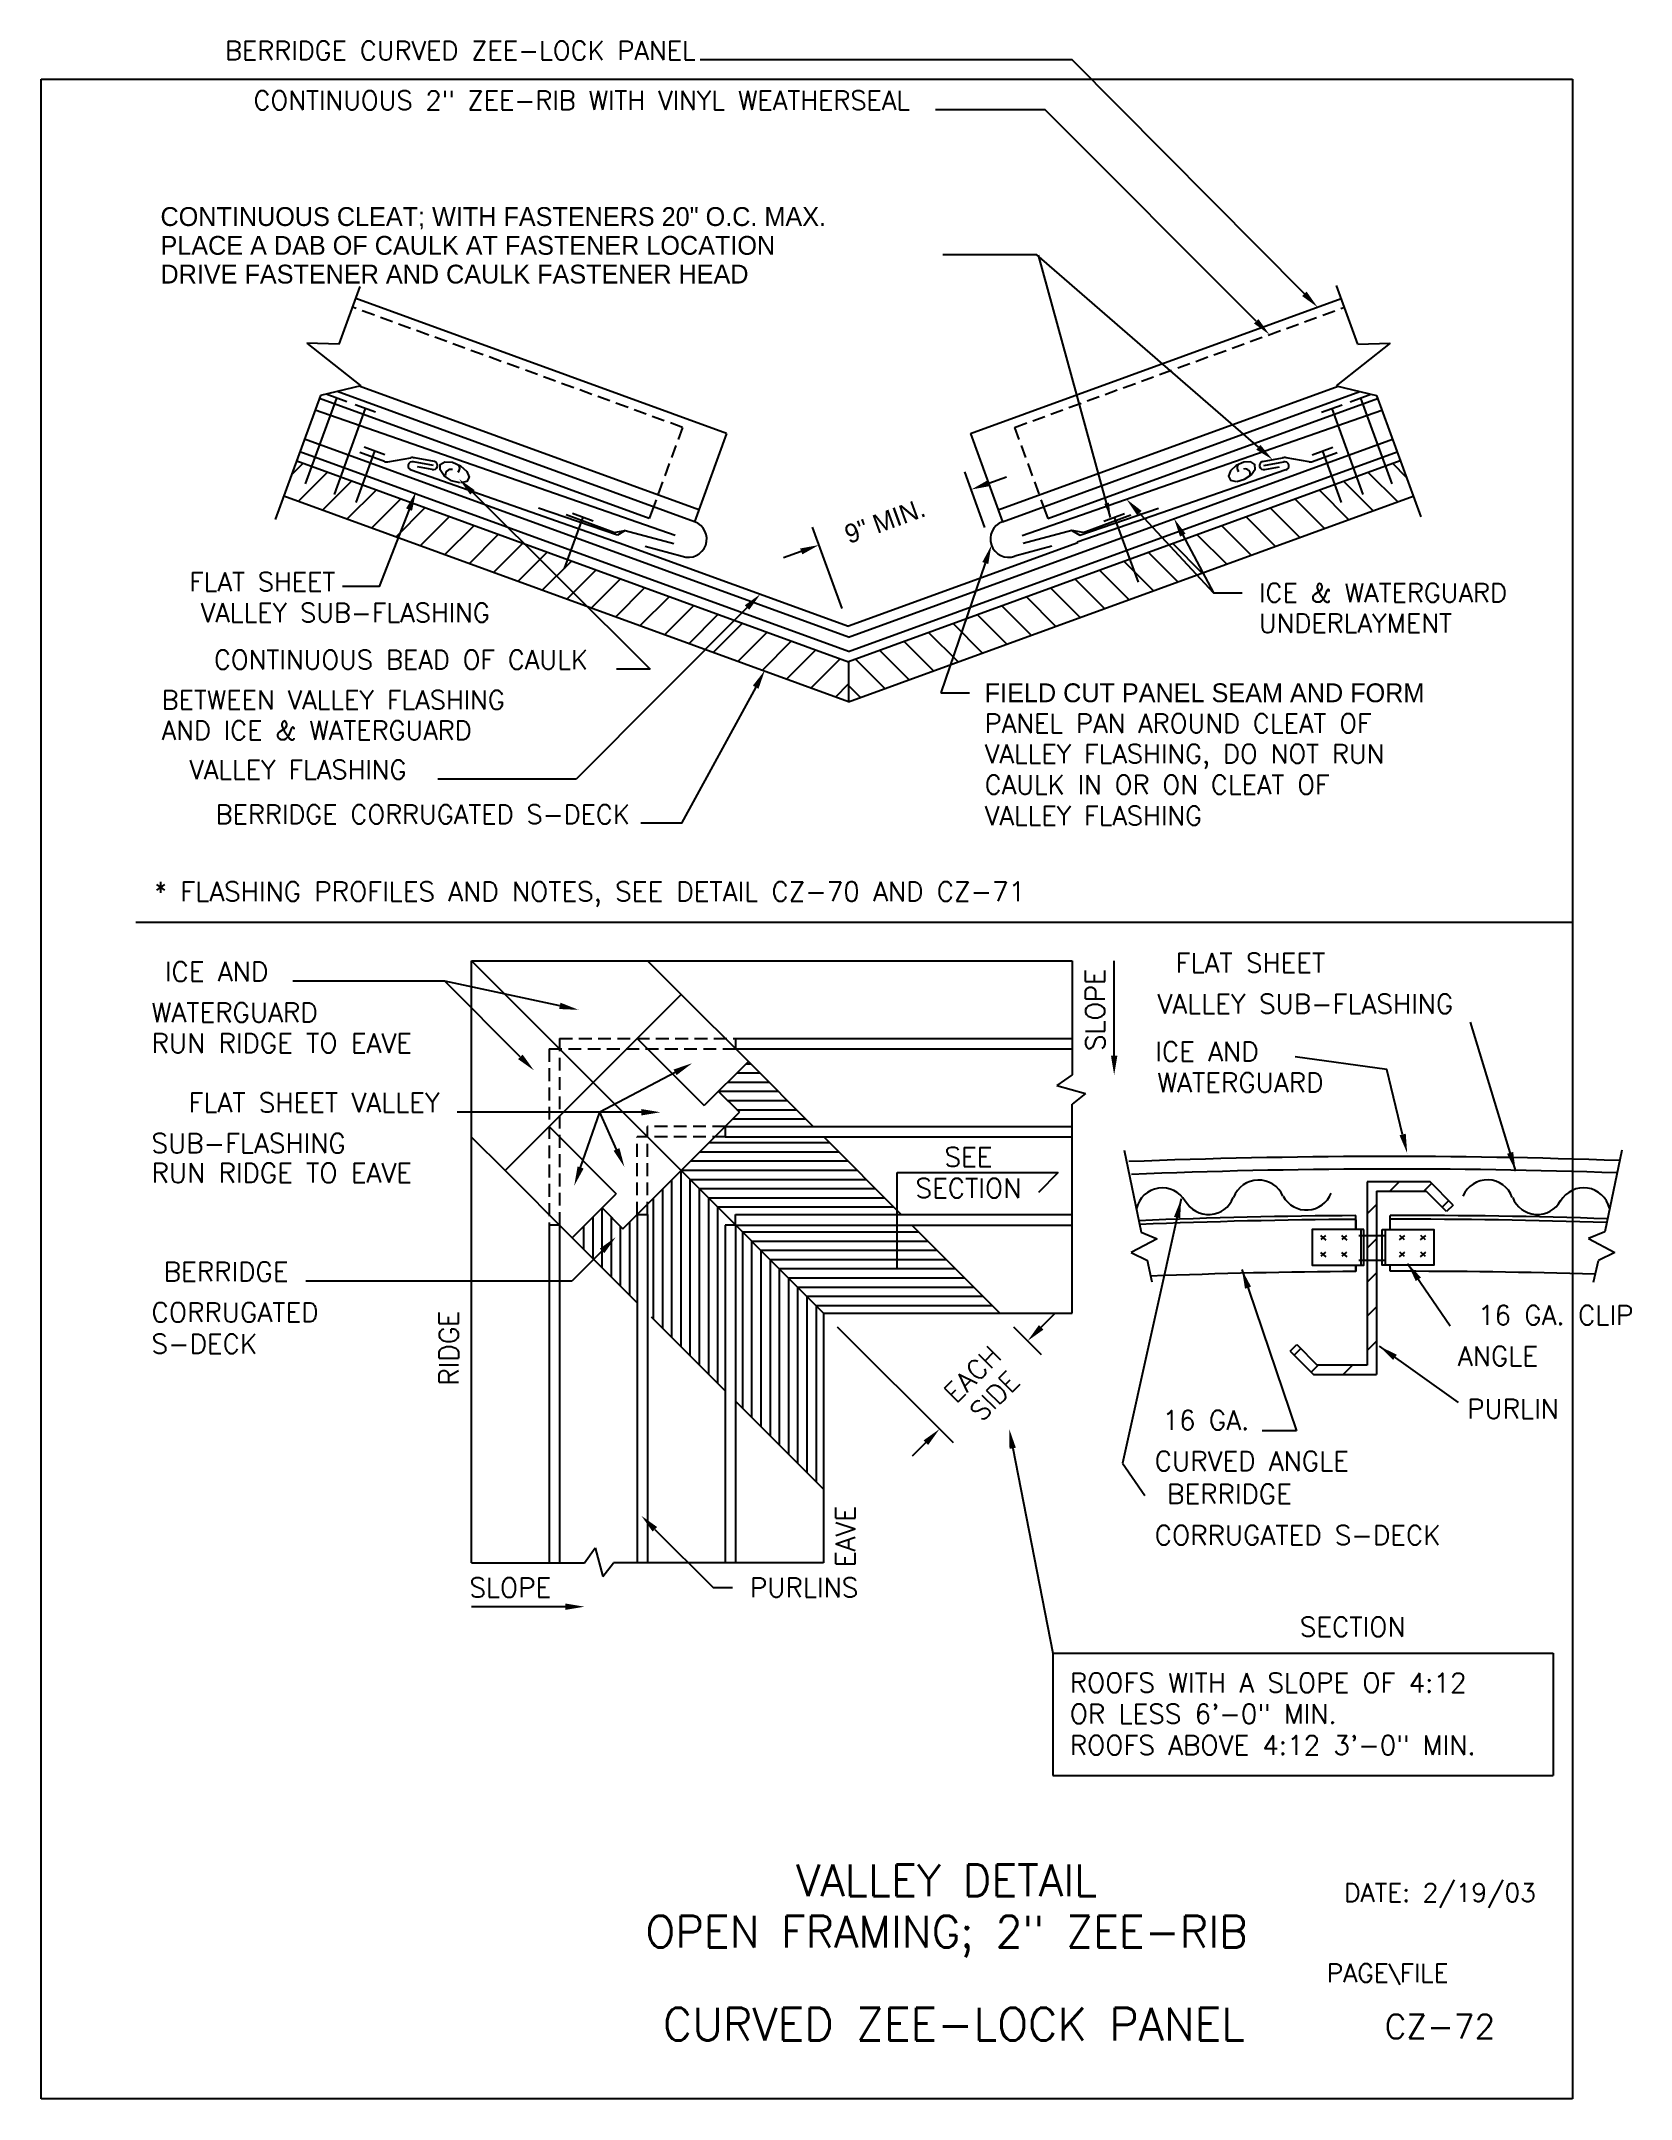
# Model space of a CAD drawing. Extents: x 0 to 39.2, y 0 to 50.7.
import ezdxf
from ezdxf.enums import TextEntityAlignment as Align

# ---------------------------------------------------------------- set-up
doc = ezdxf.new("R2010")
doc.units = 0
doc.header["$LTSCALE"] = 0.633317
doc.header["$MEASUREMENT"] = 0
doc.linetypes.add('HIDDENX2', pattern=[0.75, 0.5, -0.25])
doc.layers.get('0').update_dxf_attribs({"linetype": 'CONTINUOUS'})
for name, color, linetype in [('BORDER', 7, 'CONTINUOUS'), ('CMP-FLSH', 7, 'CONTINUOUS'), ('DIM-TXT', 7, 'CONTINUOUS'), ('STRCTR', 7, 'CONTINUOUS')]:
    doc.layers.add(name, color=color, linetype=linetype)
doc.styles.add('ROMANS', font='romans', dxfattribs={"height": 0.475})
doc.dimstyles.get("Standard").update_dxf_attribs({"dimtxt": 0.18, "dimasz": 0.18, "dimexe": 0.18, "dimexo": 0.0625, "dimgap": 0.09, "dimtad": 0, "dimtih": 1, "dimtoh": 1, "dimdec": 4, "dimzin": 0, "dimtxsty": 'ROMANS', "dimcen": 0.09, "dimazin": 3, "dimtfac": 1, "dimtdec": 4, "dimtofl": 0, "dimtmove": 0, "dimatfit": 3, "dimtolj": 1, "dimtzin": 0})

# ---------------------------------------------------------------- blocks, each defined once
blk = doc.blocks.new('*X0')
at = {"color": 0, "linetype": 'CONTINUOUS'}
for p, q in [((32.426, 22.349), (32.654, 22.578)), ((33.265, 22.349), (33.454, 22.538)), ((31.865, 21.789), (32.094, 22.018)), ((33.712, 21.957), (33.874, 22.118)), ((31.865, 20.949), (32.094, 21.178)), ((31.865, 20.109), (32.094, 20.338)), ((31.865, 19.27), (32.094, 19.499)), ((30.07, 18.314), (30.232, 18.476)), ((31.865, 18.43), (32.094, 18.659)), ((30.49, 17.894), (30.663, 18.068)), ((31.274, 17.839), (31.503, 18.068))]:
    blk.add_line(p, q, dxfattribs=at)
blk = doc.blocks.new('*X6')
at = {"color": 0, "linetype": 'CONTINUOUS'}
for p, q in [((8.162, 16.117), (8.387, 16.342)), ((8.288, 15.58), (8.873, 16.165)), ((8.774, 15.403), (9.359, 15.988)), ((9.26, 15.226), (9.845, 15.811)), ((9.746, 15.049), (10.331, 15.634)), ((10.232, 14.872), (10.817, 15.457)), ((10.718, 14.695), (11.303, 15.28)), ((11.204, 14.518), (11.789, 15.104)), ((11.69, 14.341), (12.275, 14.927)), ((12.176, 14.165), (12.761, 14.75)), ((12.662, 13.988), (13.247, 14.573)), ((13.148, 13.811), (13.733, 14.396)), ((13.634, 13.634), (14.219, 14.219)), ((14.12, 13.457), (14.705, 14.042)), ((14.606, 13.28), (15.191, 13.865)), ((15.092, 13.103), (15.677, 13.688)), ((15.578, 12.926), (16.163, 13.511)), ((16.064, 12.749), (16.649, 13.335)), ((16.55, 12.573), (17.135, 13.158)), ((17.036, 12.396), (17.621, 12.981)), ((17.522, 12.219), (18.107, 12.804)), ((18.008, 12.042), (18.593, 12.627)), ((18.494, 11.865), (19.079, 12.45)), ((18.98, 11.688), (19.242, 11.95))]:
    blk.add_line(p, q, dxfattribs=at)
blk = doc.blocks.new('*X7')
at = {"color": 0, "linetype": 'CONTINUOUS'}
for p, q in [((29.685, 15.393), (29.1, 15.978)), ((30.171, 15.57), (29.586, 16.155)), ((30.343, 16.061), (30.072, 16.332)), ((28.713, 15.04), (28.128, 15.625)), ((29.199, 15.216), (28.614, 15.802)), ((27.741, 14.686), (27.155, 15.271)), ((28.227, 14.863), (27.642, 15.448)), ((26.283, 14.155), (25.697, 14.74)), ((26.769, 14.332), (26.183, 14.917)), ((27.255, 14.509), (26.669, 15.094)), ((25.311, 13.801), (24.725, 14.386)), ((25.797, 13.978), (25.211, 14.563)), ((24.339, 13.447), (23.753, 14.033)), ((24.825, 13.624), (24.239, 14.21)), ((23.366, 13.094), (22.781, 13.679)), ((23.853, 13.271), (23.267, 13.856)), ((21.908, 12.563), (21.323, 13.148)), ((22.394, 12.74), (21.809, 13.325)), ((22.88, 12.917), (22.295, 13.502)), ((20.936, 12.209), (20.351, 12.794)), ((21.422, 12.386), (20.837, 12.971)), ((19.964, 11.855), (19.379, 12.441)), ((20.45, 12.032), (19.865, 12.617)), ((19.478, 11.679), (19.242, 11.915))]:
    blk.add_line(p, q, dxfattribs=at)

msp = doc.modelspace()

# ---------------------------------------------------------------- linework, layer by layer
at = {"color": 5, "linetype": 'CONTINUOUS'}
for p, q in [((0, 0), (0, 49.733)), ((0, 49.733), (37.715, 49.733)), ((37.715, 49.733), (37.715, 0)), ((37.715, 0), (0, 0))]:
    msp.add_line(p, q, dxfattribs=at)
at = {"color": 1}
for p, q in [((14.191, 38.499), (12.249, 39.17)), ((25.577, 38.499), (27.519, 39.17)), ((14.387, 38.619), (14.191, 38.499)), ((25.38, 38.619), (25.577, 38.499))]:
    msp.add_line(p, q, dxfattribs=at)
at = {"layer": 'BORDER', "color": 5, "linetype": 'CONTINUOUS'}
msp.add_line((2.332, 28.97), (37.715, 28.97), dxfattribs=at)
at = {"layer": 'CMP-FLSH', "color": 9, "linetype": 'HIDDENX2'}
for p, q in [((15.794, 41.156), (7.67, 44.112)), ((23.974, 41.156), (32.098, 44.112)), ((15.794, 41.156), (15.082, 39.2)), ((23.974, 41.156), (24.686, 39.2))]:
    msp.add_line(p, q, dxfattribs=at)
at = {"layer": 'CMP-FLSH', "color": 1, "linetype": 'CONTINUOUS'}
for p, q in [((16.881, 41.002), (7.748, 44.326)), ((22.887, 41.002), (32.02, 44.326)), ((16.197, 39.123), (7.829, 42.169)), ((23.571, 39.123), (31.939, 42.169)), ((14.976, 38.909), (6.852, 41.866)), ((16.091, 38.833), (7.288, 42.037)), ((23.677, 38.833), (32.48, 42.037)), ((24.792, 38.909), (32.915, 41.866)), ((19.884, 35.636), (6.375, 40.553)), ((8.459, 40.316), (7.85, 40.538)), ((16.881, 41.002), (16.091, 38.833)), ((19.884, 35.636), (33.393, 40.553)), ((22.887, 41.002), (23.677, 38.833)), ((31.309, 40.316), (31.918, 40.538)), ((8.539, 40.309), (9.105, 40.408)), ((9.114, 40.107), (14.238, 38.314)), ((9.659, 40.218), (9.167, 40.305)), ((9.685, 40.317), (9.194, 40.404)), ((9.632, 40.119), (9.266, 40.183)), ((30.654, 40.107), (25.514, 38.325)), ((30.083, 40.317), (30.574, 40.404)), ((30.109, 40.218), (30.601, 40.305)), ((30.136, 40.119), (30.502, 40.183)), ((31.229, 40.309), (30.663, 40.408)), ((15.082, 39.2), (14.976, 38.909)), ((24.686, 39.2), (24.792, 38.909)), ((14.104, 38.57), (12.934, 39.001)), ((14.104, 38.57), (14.387, 38.619)), ((14.387, 38.619), (15.583, 38.299)), ((14.387, 38.619), (15.583, 38.299)), ((25.38, 38.619), (24.185, 38.299)), ((25.664, 38.57), (25.38, 38.619)), ((25.664, 38.57), (26.834, 39.001)), ((14.238, 38.314), (19.884, 36.259)), ((14.875, 38.228), (15.791, 37.983)), ((25.53, 38.314), (19.884, 36.259)), ((24.893, 38.228), (23.977, 37.983))]:
    msp.add_line(p, q, dxfattribs=at)
at = {"layer": 'CMP-FLSH', "color": 6, "linetype": 'CONTINUOUS'}
for p, q in [((7.271, 41.878), (6.501, 39.762)), ((15.611, 38.489), (6.747, 41.575)), ((7.526, 41.786), (7.017, 41.971)), ((7.984, 41.619), (7.214, 39.503)), ((8.238, 41.526), (7.73, 41.711)), ((24.157, 38.489), (33.021, 41.575)), ((31.529, 41.526), (32.038, 41.711)), ((31.784, 41.619), (32.554, 39.503)), ((32.242, 41.786), (32.751, 41.971)), ((32.497, 41.878), (33.267, 39.762)), ((19.884, 35.993), (6.489, 40.868)), ((8.208, 40.572), (7.748, 39.309)), ((8.462, 40.48), (7.953, 40.665)), ((19.884, 35.993), (33.279, 40.868)), ((31.306, 40.48), (31.815, 40.665)), ((31.56, 40.572), (32.02, 39.309)), ((13.598, 38.848), (13.09, 39.033)), ((13.598, 38.848), (13.09, 39.033)), ((26.17, 38.848), (26.678, 39.033)), ((13.344, 38.941), (12.884, 37.677)), ((26.424, 38.941), (27.019, 37.348)), ((13.594, 25.025), (10.599, 28.02)), ((15.763, 27.194), (14.937, 28.02)), ((11.425, 22.856), (15.763, 27.194)), ((11.425, 22.856), (10.599, 23.682))]:
    msp.add_line(p, q, dxfattribs=at)
at = {"layer": 'CMP-FLSH', "color": 3, "linetype": 'CONTINUOUS'}
for p, q in [((23.245, 38.69), (22.746, 40.06)), ((23.341, 39.782), (23.777, 39.941)), ((19.725, 36.695), (18.997, 38.695)), ((18.72, 38.1), (18.284, 37.942)), ((17.417, 25.54), (15.763, 27.194)), ((14.679, 26.109), (16.333, 24.455)), ((17.417, 25.54), (16.333, 24.455)), ((17.365, 25.488), (17.469, 25.488)), ((15.764, 22.855), (13.594, 25.025)), ((16.912, 25.035), (17.922, 25.035)), ((17.138, 25.261), (17.696, 25.261)), ((16.682, 24.805), (17.196, 24.291)), ((16.685, 24.808), (18.149, 24.808)), ((16.905, 24.582), (18.375, 24.582)), ((17.132, 24.355), (18.602, 24.355)), ((12.51, 23.94), (14.163, 22.286)), ((14.328, 21.423), (17.196, 24.291)), ((17.034, 24.129), (18.829, 24.129)), ((16.225, 23.32), (19.637, 23.32)), ((16.452, 23.546), (19.411, 23.546)), ((13.079, 21.202), (11.425, 22.856)), ((15.752, 22.867), (20.09, 22.867)), ((15.752, 22.867), (15.752, 18.528)), ((15.999, 23.093), (19.864, 23.093)), ((15.299, 22.394), (15.299, 18.982)), ((15.526, 22.62), (15.526, 18.755)), ((15.979, 22.64), (20.317, 22.64)), ((15.979, 22.64), (15.979, 18.302)), ((16.205, 22.414), (20.544, 22.414)), ((16.205, 22.414), (16.205, 18.075)), ((13.079, 21.202), (14.163, 22.286)), ((13.811, 21.934), (13.811, 20.47)), ((13.814, 21.937), (14.328, 21.423)), ((15.073, 22.167), (15.073, 19.208)), ((16.432, 22.187), (20.77, 22.187)), ((16.432, 22.187), (16.432, 17.849)), ((16.659, 21.96), (20.997, 21.96)), ((16.659, 21.96), (16.659, 17.622)), ((13.358, 21.481), (13.358, 20.923)), ((13.584, 21.707), (13.584, 20.697)), ((14.037, 21.714), (14.037, 20.243)), ((14.264, 21.487), (14.264, 20.017)), ((14.49, 21.585), (14.49, 19.79)), ((17.272, 21.347), (21.61, 21.347)), ((17.272, 21.347), (17.272, 17.009)), ((32.377, 21.402), (32.377, 21.748)), ((32.377, 21.644), (32.377, 21.402)), ((32.5, 21.402), (32.5, 20.53)), ((33.1, 21.405), (33.1, 20.533)), ((33.225, 21.405), (33.225, 21.752)), ((17.498, 21.121), (21.836, 21.121)), ((17.498, 21.121), (17.498, 16.783)), ((17.725, 20.894), (22.063, 20.894)), ((17.725, 20.894), (17.725, 16.556)), ((31.51, 21.255), (31.639, 21.144)), ((31.51, 20.843), (31.639, 20.733)), ((31.633, 21.261), (31.516, 21.157)), ((31.633, 20.85), (31.516, 20.745)), ((32.026, 21.255), (32.156, 21.144)), ((32.026, 20.843), (32.156, 20.733)), ((32.149, 21.261), (32.033, 21.157)), ((32.149, 20.85), (32.033, 20.745)), ((32.451, 21.255), (33.096, 21.255)), ((33.573, 21.258), (33.444, 21.147)), ((33.573, 20.846), (33.444, 20.736)), ((33.451, 21.264), (33.567, 21.159)), ((33.451, 20.852), (33.567, 20.748)), ((34.09, 21.258), (33.961, 21.147)), ((34.09, 20.846), (33.961, 20.736)), ((33.967, 21.264), (34.084, 21.159)), ((33.967, 20.852), (34.084, 20.748)), ((17.951, 20.668), (22.289, 20.668)), ((17.951, 20.668), (17.951, 16.329)), ((18.178, 20.441), (22.516, 20.441)), ((18.178, 20.441), (18.178, 16.103)), ((32.377, 20.373), (32.377, 20.527)), ((32.377, 20.527), (32.377, 20.373)), ((32.451, 20.647), (33.096, 20.647)), ((33.225, 20.376), (33.225, 20.529)), ((18.404, 20.215), (22.743, 20.215)), ((18.404, 20.215), (18.404, 15.876)), ((18.631, 19.988), (22.969, 19.988)), ((18.631, 19.988), (18.631, 15.65)), ((18.858, 19.761), (23.196, 19.761)), ((18.858, 19.761), (18.858, 15.423)), ((19.084, 19.535), (23.422, 19.535)), ((19.084, 19.535), (19.084, 15.197))]:
    msp.add_line(p, q, dxfattribs=at)
at = {"layer": 'CMP-FLSH', "color": 6, "linetype": 'CONTINUOUS', "extrusion": (0, 0, -1), "flags": 128}
msp.add_lwpolyline([(-10.311, 39.787), (-10.11, 39.843), (-9.929, 39.963), (-9.825, 40.111), (-9.831, 40.24), (-9.944, 40.309), (-10.129, 40.298), (-10.33, 40.21), (-10.482, 40.072), (-10.539, 39.927), (-10.483, 39.821), (-10.331, 39.786)], dxfattribs=at)
at = {"layer": 'CMP-FLSH', "color": 6, "linetype": 'CONTINUOUS', "flags": 128}
msp.add_lwpolyline([(29.451, 39.826), (29.636, 39.877), (29.802, 39.988), (29.898, 40.124), (29.893, 40.242), (29.789, 40.306), (29.618, 40.296), (29.434, 40.214), (29.294, 40.088), (29.242, 39.955), (29.294, 39.857), (29.433, 39.825)], dxfattribs=at)
at = {"layer": 'CMP-FLSH', "color": 3, "linetype": 'CONTINUOUS'}
for points in [[(9.061, 39.13), (8.325, 37.236), (7.418, 37.236)], [(17.598, 34.758), (15.772, 31.408), (14.77, 31.408)], [(33.531, 23.745), (33.142, 25.341), (30.887, 25.657)]]:
    msp.add_lwpolyline(points, dxfattribs=at)
for points in [[(32.572, 21.402), (31.3, 21.402), (31.3, 20.527), (32.572, 20.527)], [(33.028, 21.405), (34.3, 21.405), (34.3, 20.529), (33.028, 20.529)]]:
    msp.add_lwpolyline(points, close=True, dxfattribs=at)
at = {"layer": 'CMP-FLSH', "color": 1, "linetype": 'CONTINUOUS'}
for centre, radius, start, end in [((8.512, 40.461), 0.155, 250, 279.8926), ((9.14, 40.206), 0.103, 75.0002, 255.0002), ((9.14, 40.206), 0.205, 75.0002, 99.8926), ((9.659, 40.218), 0.103, 255.0002, 75.0002), ((30.109, 40.218), 0.103, 104.9998, 284.9998), ((30.627, 40.206), 0.205, 80.1074, 104.9998), ((30.627, 40.206), 0.103, 284.9998, 104.9998), ((31.256, 40.461), 0.155, 260.1074, 290), ((15.941, 38.408), 0.451, 250.5274, 70.5274), ((23.827, 38.408), 0.451, 109.4726, 289.4726)]:
    msp.add_arc(centre, radius, start, end, dxfattribs=at)
at = {"layer": 'CMP-FLSH', "color": 6, "linetype": 'CONTINUOUS'}
for centre, radius, start, end in [((10.096, 39.976), 0.144, 75.3556, 197.7169), ((10.166, 40.155), 0.144, 315.0476, 32.4277), ((29.585, 40.164), 0.132, 147.5723, 224.9524), ((29.648, 40), 0.132, 342.2831, 104.6444)]:
    msp.add_arc(centre, radius, start, end, dxfattribs=at)
at = {"layer": 'CMP-FLSH', "color": 3, "linetype": 'CONTINUOUS'}
for centre, radius, start, end in [((33.187, -137.609), 160.812, 87.97376, 92.2797), ((33.358, -135.866), 158.76, 88.03065, 92.34963), ((27.612, 21.778), 0.652, 29.8658, 167.0836), ((29.982, 21.972), 0.652, 22.858, 160.0759), ((31.162, 22.537), 0.652, 208.5582, 338.8628), ((35.618, 21.975), 0.652, 19.9241, 157.142), ((37.988, 21.781), 0.652, 12.9164, 150.1342), ((28.751, 22.425), 0.652, 208.5582, 338.8628), ((36.849, 22.427), 0.652, 201.1372, 331.4418), ((33.462, -137.008), 158.76, 90.39154, 92.32086), ((33.462, -137.101), 158.76, 90.39154, 92.31388), ((33.462, -137.008), 158.76, 88.15375, 90.08529), ((33.462, -137.101), 158.76, 88.16074, 90.08529), ((33.462, -138.384), 158.76, 90.39154, 92.21278), ((33.462, -138.384), 158.76, 88.2618, 90.08529)]:
    msp.add_arc(centre, radius, start, end, dxfattribs=at)
for points in [[(8.987, 39.159), (9.232, 39.573), (9.134, 39.101)], [(23.314, 39.855), (23.367, 39.71), (22.905, 39.624)], [(18.693, 38.173), (18.746, 38.028), (19.156, 38.259)], [(17.528, 34.796), (17.825, 35.175), (17.667, 34.72)], [(33.608, 23.764), (33.643, 23.283), (33.454, 23.726)]]:
    msp.add_solid(points, dxfattribs=at)
at = {"layer": 'DIM-TXT', "color": 3, "linetype": 'CONTINUOUS'}
for p, q in [((25.395, 50.201), (16.228, 50.201)), ((31.11, 44.443), (25.395, 50.201)), ((24.723, 48.974), (22.025, 48.974)), ((29.923, 43.768), (24.723, 48.974)), ((24.519, 45.401), (22.209, 45.401)), ((29.978, 40.665), (24.519, 45.401)), ((10.622, 39.556), (15, 35.202)), ((27.048, 39.045), (28.871, 37.083)), ((28.118, 38.501), (28.871, 37.083)), ((23.253, 37.815), (22.157, 34.62)), ((28.871, 37.083), (29.577, 37.083)), ((17.385, 36.72), (13.176, 32.497)), ((15, 35.202), (14.173, 35.202)), ((22.157, 34.62), (22.863, 34.62)), ((13.176, 32.497), (9.769, 32.497)), ((26.427, 25.684), (26.427, 28.018)), ((9.941, 27.517), (6.195, 27.517)), ((12.775, 26.912), (9.941, 27.517)), ((11.8, 25.658), (9.941, 27.517)), ((15.612, 25.275), (13.761, 24.292)), ((13.761, 24.292), (10.245, 24.292)), ((13.286, 22.932), (13.761, 24.292)), ((14.171, 23.377), (13.761, 24.292)), ((14.781, 24.292), (13.761, 24.292)), ((13.815, 20.879), (13.071, 20.13)), ((13.071, 20.13), (6.519, 20.13)), ((24.631, 18.998), (24.966, 19.334)), ((19.607, 19.012), (22.462, 16.157)), ((23.945, 19.012), (24.631, 18.326)), ((21.79, 16.157), (21.454, 15.822)), ((15.117, 14.022), (16.552, 12.589)), ((16.552, 12.589), (17.027, 12.589)), ((12.909, 12.118), (10.599, 12.118))]:
    msp.add_line(p, q, dxfattribs=at)
at = {"layer": 'DIM-TXT', "color": 1, "linetype": 'CONTINUOUS'}
for p, q in [((21.079, 20.432), (21.079, 22.806)), ((21.079, 22.806), (25.048, 22.806)), ((25.048, 22.806), (24.559, 22.317)), ((24.917, 10.973), (37.242, 10.973)), ((24.917, 10.973), (24.917, 7.963)), ((37.242, 10.973), (37.242, 7.963)), ((24.917, 7.963), (37.242, 7.963))]:
    msp.add_line(p, q, dxfattribs=at)
at = {"layer": 'DIM-TXT', "color": 4, "linetype": 'CONTINUOUS'}
msp.add_line((23.927, 16.018), (24.917, 10.973), dxfattribs=at)
at = {"layer": 'DIM-TXT', "color": 3, "linetype": 'CONTINUOUS'}
for points in [[(31.165, 44.498), (31.055, 44.389), (31.437, 44.114)], [(29.978, 43.823), (29.869, 43.714), (30.251, 43.44)], [(10.568, 39.501), (10.677, 39.61), (10.293, 39.883)], [(28.05, 38.465), (28.187, 38.537), (27.901, 38.911)], [(17.33, 36.775), (17.44, 36.666), (17.713, 37.049)], [(12.791, 26.989), (12.758, 26.834), (13.239, 26.813)], [(11.856, 25.714), (11.744, 25.602), (12.136, 25.323)], [(15.575, 25.345), (15.649, 25.205), (16.032, 25.498)], [(26.506, 25.684), (26.348, 25.684), (26.427, 25.209)], [(14.781, 24.371), (14.781, 24.213), (15.256, 24.292)], [(14.243, 23.409), (14.098, 23.344), (14.365, 22.943)], [(13.36, 22.906), (13.211, 22.958), (13.129, 22.484)], [(13.759, 20.935), (13.871, 20.823), (14.15, 21.216)], [(24.575, 19.054), (24.687, 18.942), (24.295, 18.662)], [(21.734, 16.213), (21.846, 16.101), (22.126, 16.493)], [(15.061, 13.966), (15.173, 14.078), (14.781, 14.357)], [(12.909, 12.197), (12.909, 12.039), (13.384, 12.118)]]:
    msp.add_solid(points, dxfattribs=at)
at = {"layer": 'DIM-TXT', "color": 3, "linetype": 'CONTINUOUS', "extrusion": (0, 0, -1)}
for points in [[(-30.029, 40.723), (-30.329, 40.36), (-29.927, 40.606)], [(-26.991, 38.993), (-26.732, 39.385), (-27.104, 39.098)], [(-23.18, 37.84), (-23.404, 38.254), (-23.326, 37.789)]]:
    msp.add_solid(points, dxfattribs=at)
at = {"layer": 'DIM-TXT', "color": 4, "linetype": 'CONTINUOUS'}
msp.add_solid([(23.849, 16.004), (24.005, 16.032), (23.845, 16.486)], dxfattribs=at)
at = {"layer": 'STRCTR', "color": 2, "linetype": 'CONTINUOUS'}
for p, q in [((7.339, 43.202), (7.856, 44.624)), ((32.429, 43.202), (31.902, 44.65)), ((6.543, 43.232), (7.876, 42.181)), ((7.339, 43.202), (6.543, 43.232)), ((33.225, 43.232), (31.891, 42.181)), ((32.429, 43.202), (33.225, 43.232)), ((7.876, 42.181), (6.878, 41.937)), ((31.891, 42.181), (32.89, 41.937)), ((6.878, 41.937), (5.767, 38.885)), ((32.89, 41.937), (33.977, 38.949)), ((25.39, 28.02), (25.39, 25.211)), ((25.39, 25.211), (25.014, 24.949)), ((25.014, 24.949), (25.719, 24.757)), ((25.719, 24.757), (25.39, 24.495)), ((25.39, 19.348), (25.39, 24.495)), ((26.669, 23.356), (27.091, 21.341)), ((38.931, 23.359), (38.508, 21.344)), ((27.091, 21.341), (27.489, 21.178)), ((38.508, 21.344), (38.111, 21.18)), ((27.489, 21.178), (26.842, 20.838)), ((26.842, 20.838), (27.247, 20.64)), ((38.111, 21.18), (38.758, 20.841)), ((38.758, 20.841), (38.353, 20.643)), ((27.365, 20.107), (27.247, 20.64)), ((38.234, 20.11), (38.353, 20.643)), ((10.599, 13.194), (13.38, 13.194)), ((13.38, 13.194), (13.642, 13.57)), ((13.642, 13.57), (13.834, 12.864)), ((13.834, 12.864), (14.096, 13.194)), ((19.271, 13.194), (14.096, 13.194))]:
    msp.add_line(p, q, dxfattribs=at)
at = {"layer": 'STRCTR', "color": 4, "linetype": 'CONTINUOUS'}
for p, q in [((6.294, 40.332), (19.884, 35.385)), ((33.474, 40.332), (19.884, 35.385)), ((19.884, 34.398), (5.977, 39.459)), ((19.884, 34.398), (33.791, 39.459)), ((19.884, 35.385), (19.884, 34.398)), ((10.599, 28.02), (25.39, 28.02)), ((10.599, 13.194), (10.599, 28.02)), ((17.105, 26.109), (25.39, 26.109)), ((17.105, 25.852), (17.105, 26.109)), ((17.105, 25.852), (25.39, 25.852)), ((19.016, 23.941), (17.417, 25.54)), ((16.847, 23.941), (16.847, 23.684)), ((16.847, 23.941), (25.39, 23.941)), ((16.847, 23.684), (25.39, 23.684)), ((19.273, 23.684), (21.184, 21.773)), ((19.271, 19.348), (15.762, 22.857)), ((34.205, 22.578), (32.656, 22.578)), ((32.656, 22.578), (32.656, 18.068)), ((32.885, 22.349), (34.111, 22.349)), ((32.885, 22.349), (32.885, 17.839)), ((34.614, 21.846), (34.111, 22.349)), ((34.776, 22.007), (34.205, 22.578)), ((34.776, 22.007), (34.614, 21.846)), ((12.767, 21.514), (12.51, 21.514)), ((12.51, 21.514), (12.51, 13.194)), ((12.767, 21.514), (12.767, 13.194)), ((14.678, 21.772), (14.935, 21.772)), ((14.678, 21.772), (14.678, 13.194)), ((14.935, 21.772), (14.935, 13.194)), ((17.103, 21.516), (16.846, 21.516)), ((16.846, 21.516), (16.846, 13.194)), ((17.103, 21.516), (17.103, 21.773)), ((17.103, 21.773), (25.39, 21.773)), ((17.103, 21.516), (25.39, 21.516)), ((17.103, 21.516), (17.103, 13.194)), ((21.441, 21.516), (23.609, 19.348)), ((14.678, 19.603), (13.079, 21.202)), ((15.024, 19.257), (16.846, 17.435)), ((19.271, 19.348), (25.39, 19.348)), ((19.271, 19.348), (19.271, 13.194)), ((19.271, 19.348), (19.633, 19.348)), ((30.765, 18.41), (30.926, 18.572)), ((30.765, 18.41), (31.335, 17.839)), ((30.926, 18.572), (31.43, 18.068)), ((31.335, 17.839), (32.885, 17.839)), ((32.656, 18.068), (31.43, 18.068)), ((17.103, 17.178), (19.271, 15.009))]:
    msp.add_line(p, q, dxfattribs=at)
at = {"layer": 'STRCTR', "color": 9, "linetype": 'HIDDENX2'}
for p, q in [((12.51, 25.852), (17.105, 25.852)), ((12.51, 25.852), (12.51, 21.514)), ((12.767, 26.109), (17.105, 26.109)), ((12.767, 26.109), (12.767, 21.514)), ((16.847, 23.941), (14.935, 23.941)), ((14.935, 21.772), (14.935, 23.941)), ((16.847, 23.684), (14.678, 23.684)), ((14.678, 21.772), (14.678, 23.684))]:
    msp.add_line(p, q, dxfattribs=at)

# ---------------------------------------------------------------- block references
at = {"layer": 'STRCTR', "color": 4, "linetype": 'CONTINUOUS', "xscale": 1.2375, "yscale": 1.2375, "zscale": 1.2375}
for name in ['*X6', '*X7']:
    msp.add_blockref(name, (-3.928, 20.052), dxfattribs=at)
at = {"layer": 'STRCTR', "color": 4, "linetype": 'CONTINUOUS'}
msp.add_blockref('*X0', (0.791, 0), dxfattribs=at)

# ---------------------------------------------------------------- texts
at = {"layer": 'BORDER', "color": 3, "linetype": 'CONTINUOUS', "style": 'ROMANS'}
for s, p in [('VALLEY DETAIL', (22.3, 4.992)), ('OPEN FRAMING; 2" ZEE-RIB', (22.3, 3.73))]:
    msp.add_text(s, height=0.7793, dxfattribs=at).set_placement(p, align=Align.CENTER)
msp.add_text('DATE: 2/19/03', height=0.45172, dxfattribs=at).set_placement((34.449, 5.047), align=Align.MIDDLE)
msp.add_text('PAGE\\FILE', height=0.4517, dxfattribs=at).set_placement((31.659, 2.873))
at = {"layer": 'BORDER', "color": 5, "style": 'ROMANS'}
msp.add_text('CURVED ZEE-LOCK PANEL', height=0.80422, dxfattribs=at).set_placement((22.48, 1.84), align=Align.MIDDLE)
at = {"layer": 'BORDER', "color": 2, "linetype": 'CONTINUOUS', "style": 'ROMANS'}
msp.add_text('CZ-72', height=0.5938, dxfattribs=at).set_placement((34.449, 1.781), align=Align.MIDDLE)
at = {"layer": 'CMP-FLSH', "color": 3, "linetype": 'CONTINUOUS'}
msp.add_text('9" MIN.', height=0.4641, rotation=20, dxfattribs=at).set_placement((19.895, 38.281))
at = {"layer": 'DIM-TXT', "color": 3, "linetype": 'CONTINUOUS', "style": 'ROMANS'}
for s, height, p in [('BERRIDGE CURVED ZEE-LOCK PANEL', 0.46406, (16.122, 50.201)), ('CONTINUOUS 2" ZEE-RIB WITH VINYL WEATHERSEAL', 0.46406, (21.399, 48.974)), ('FLAT SHEET ', 0.46406, (7.564, 37.122)), ('VALLEY SUB-FLASHING', 0.46406, (11.049, 36.359)), ('CONTINUOUS BEAD OF CAULK', 0.46406, (13.464, 35.202)), ('VALLEY FLASHING', 0.46406, (8.997, 32.497)), ('BERRIDGE CORRUGATED S-DECK', 0.46406, (14.498, 31.395)), ('ICE AND', 0.475, (5.592, 27.517)), ('FLAT SHEET', 0.475, (31.624, 27.732)), ('FLAT SHEET VALLEY', 0.475, (9.818, 24.292)), ('BERRIDGE', 0.475, (6.091, 20.13)), ('16 GA. CLIP', 0.475, (39.213, 19.058)), ('PURLIN', 0.475, (37.378, 16.754)), ('16 GA.', 0.475, (29.755, 16.473)), ('BERRIDGE', 0.475, (30.802, 14.656))]:
    msp.add_text(s, height=height, dxfattribs=at).set_placement(p, align=Align.RIGHT)
at = {"layer": 'DIM-TXT', "color": 3, "linetype": 'CONTINUOUS'}
for s, p in [('CONTINUOUS CLEAT; WITH FASTENERS 20" O.C. MAX.', (2.939, 46.114)), ('PLACE A DAB OF CAULK AT FASTENER LOCATION ', (2.939, 45.405)), ('DRIVE FASTENER AND CAULK FASTENER HEAD', (2.939, 44.697)), ('FIELD CUT PANEL SEAM AND FORM', (23.239, 34.388))]:
    msp.add_text(s, height=0.46406, dxfattribs=at).set_placement(p)
at = {"layer": 'DIM-TXT', "color": 3, "linetype": 'CONTINUOUS', "style": 'ROMANS'}
for s, height, p in [('ICE & WATERGUARD', 0.46406, (29.995, 36.851)), ('UNDERLAYMENT', 0.46406, (29.991, 36.102)), ('BETWEEN VALLEY FLASHING', 0.46406, (2.966, 34.213)), ('PANEL PAN AROUND CLEAT OF', 0.46406, (23.239, 33.637)), ('AND ICE & WATERGUARD', 0.46406, (2.966, 33.462)), ('VALLEY FLASHING, DO NOT RUN ', 0.46406, (23.239, 32.886)), ('CAULK IN OR ON CLEAT OF', 0.46406, (23.239, 32.124)), ('VALLEY FLASHING', 0.46406, (23.239, 31.363)), ('WATERGUARD', 0.475, (2.718, 26.513)), ('VALLEY SUB-FLASHING', 0.475, (27.489, 26.725)), ('RUN RIDGE TO EAVE', 0.475, (2.718, 25.757)), ('ICE AND', 0.475, (27.438, 25.548)), ('WATERGUARD', 0.475, (27.489, 24.786)), ('SUB-FLASHING', 0.475, (2.718, 23.29)), ('RUN RIDGE TO EAVE', 0.475, (2.718, 22.56)), ('CORRUGATED', 0.475, (2.718, 19.128)), ('S-DECK', 0.475, (2.718, 18.353)), ('ANGLE', 0.475, (34.89, 18.052)), ('CURVED ANGLE', 0.475, (27.423, 15.467)), ('CORRUGATED S-DECK', 0.475, (27.423, 13.64)), ('SLOPE', 0.475, (10.546, 12.35)), ('PURLINS', 0.475, (17.455, 12.351))]:
    msp.add_text(s, height=height, dxfattribs=at).set_placement(p)
at = {"layer": 'DIM-TXT', "color": 4, "linetype": 'CONTINUOUS', "style": 'ROMANS'}
for s, p in [('* FLASHING PROFILES AND NOTES, SEE DETAIL CZ-70 AND CZ-71', (2.777, 29.491)), ('ROOFS WITH A SLOPE OF 4:12', (25.332, 10.009)), ('OR LESS 6\'-0" MIN.', (25.332, 9.24)), ('ROOFS ABOVE 4:12 3\'-0" MIN.', (25.332, 8.471))]:
    msp.add_text(s, height=0.475, dxfattribs=at).set_placement(p)
at = {"layer": 'DIM-TXT', "color": 3, "linetype": 'CONTINUOUS', "style": 'ROMANS'}
for s, p in [('SLOPE', (26.194, 25.804)), ('RIDGE', (10.278, 17.567)), ('EAVE', (20.049, 13.095))]:
    msp.add_text(s, height=0.475, rotation=90, dxfattribs=at).set_placement(p)
at = {"layer": 'DIM-TXT', "color": 4, "linetype": 'CONTINUOUS', "style": 'ROMANS'}
for s, p in [('SEE', (22.837, 22.953)), ('SECTION', (22.837, 22.184)), ('SECTION', (32.3, 11.386))]:
    msp.add_text(s, height=0.475, dxfattribs=at).set_placement(p, align=Align.CENTER)
at = {"layer": 'DIM-TXT', "color": 3, "linetype": 'CONTINUOUS', "style": 'ROMANS'}
for s, p in [('EACH', (23.106, 17.682)), ('SIDE', (23.65, 17.138))]:
    msp.add_text(s, height=0.475, rotation=45, dxfattribs=at).set_placement(p, align=Align.CENTER)

# ---------------------------------------------------------------- leaders
at = {"color": 3}
msp.add_leader([(26.337, 38.94), (24.563, 45.392)], dimstyle='STANDARD', override={"dimasz": 0.36}, dxfattribs=at)
at = {"layer": 'CMP-FLSH', "color": 3, "linetype": 'CONTINUOUS'}
for points in [[(36.316, 22.839), (35.202, 26.509)], [(28.078, 22.163), (26.634, 15.651), (27.182, 14.855)], [(29.571, 20.423), (30.915, 16.446), (30.069, 16.446)], [(33.652, 20.572), (34.698, 19.031)], [(32.956, 18.534), (34.897, 17.142)]]:
    msp.add_leader(points, dimstyle='STANDARD', override={"dimtxt": 0.475, "dimasz": 0.475, "dimexe": 0.475, "dimexo": 0.475, "dimgap": 0.475, "dimtih": 0, "dimtoh": 0, "dimlfac": -0.0625, "dimcen": 0.475, "dimclrd": 3, "dimclre": 3, "dimclrt": 3, "dimtix": 1}, dxfattribs=at)

doc.saveas('drawing.dxf')
